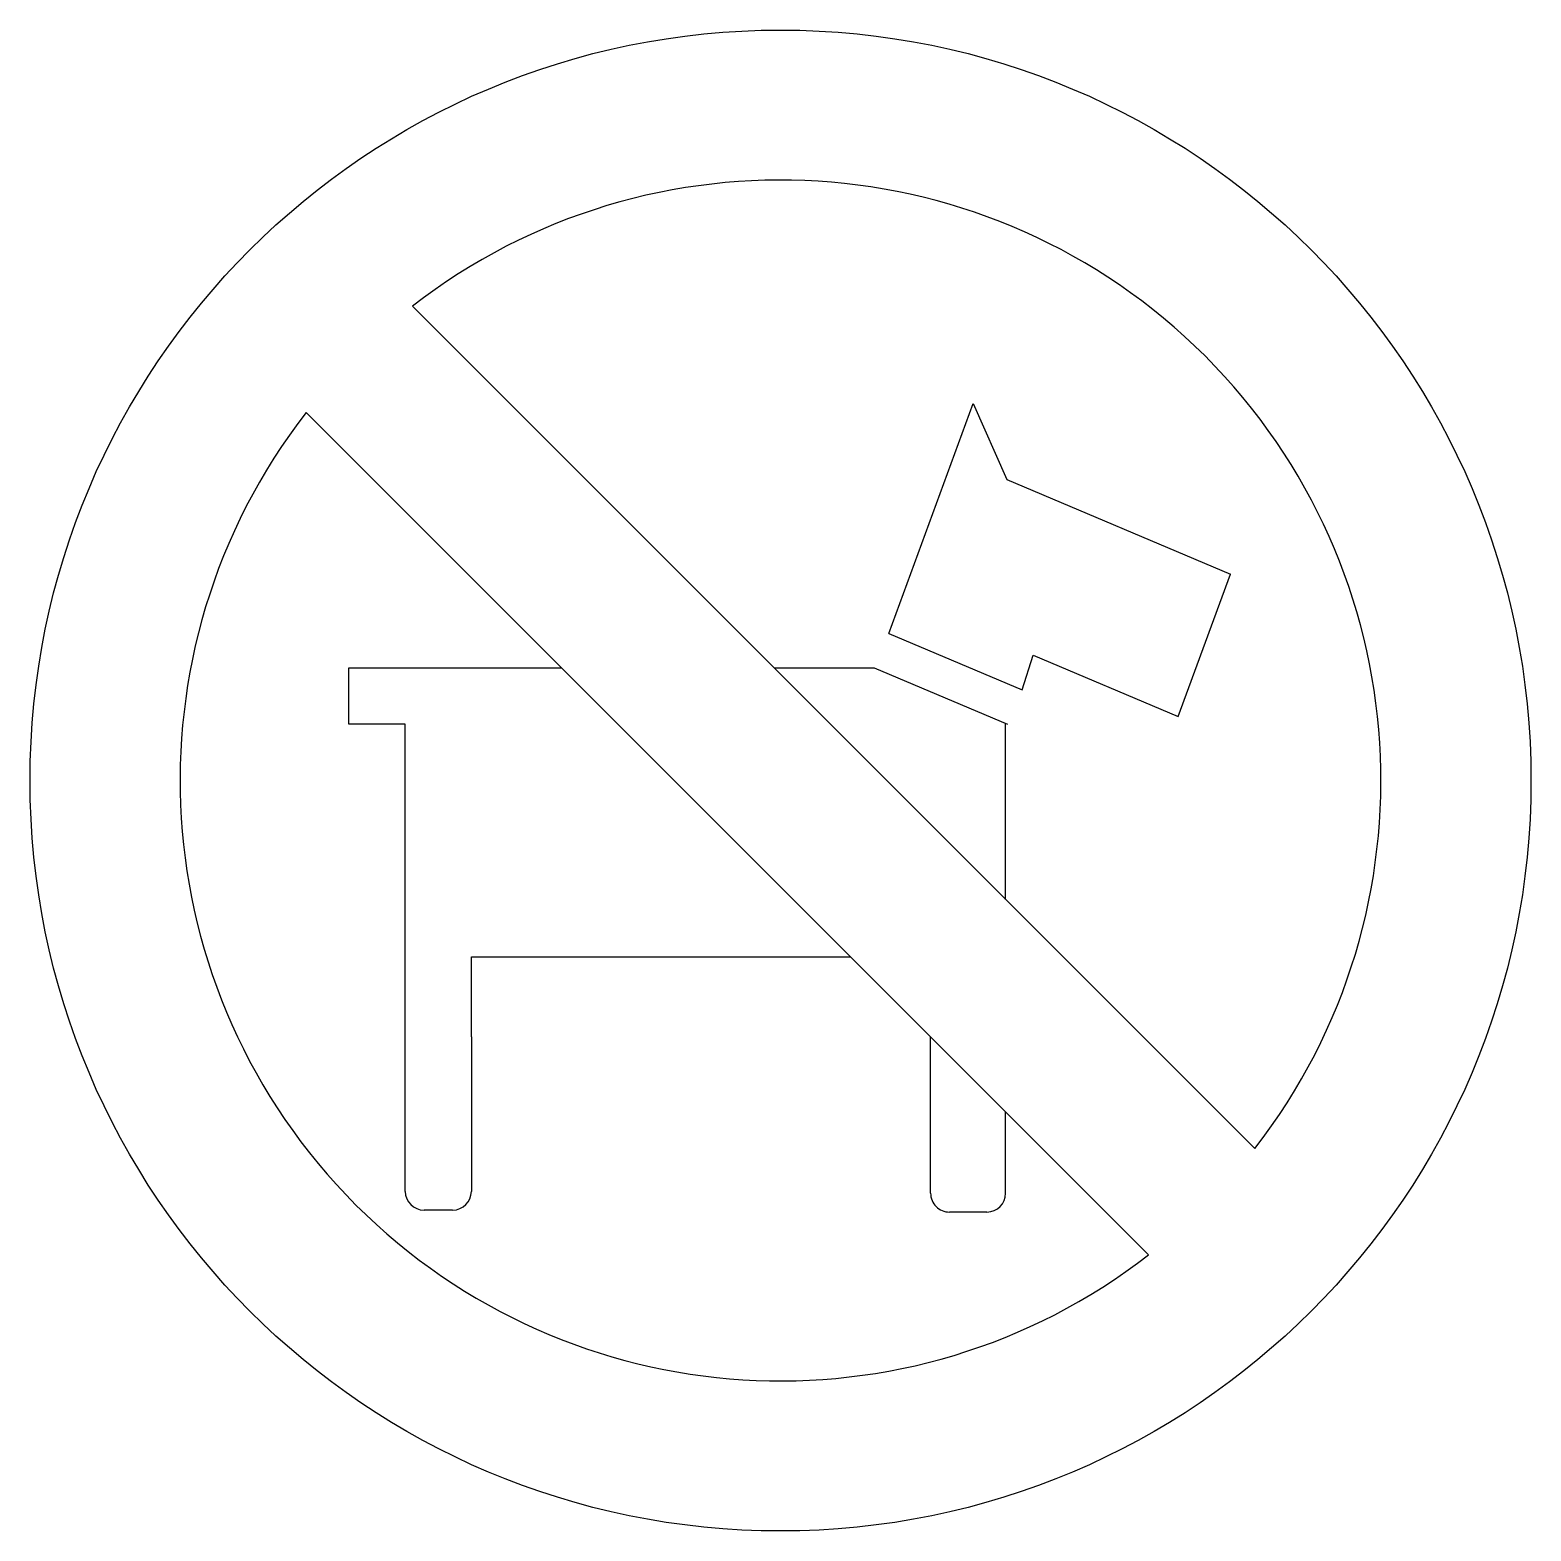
# Model space of a CAD drawing. Extents: x 0.1 to 80.1, y 0 to 80.
import ezdxf

# ---------------------------------------------------------------- set-up
doc = ezdxf.new("R2010")
doc.units = 0
doc.header["$LTSCALE"] = 50
doc.header["$MEASUREMENT"] = 0
doc.layers.get('0').update_dxf_attribs({"linetype": 'CONTINUOUS'})

msp = doc.modelspace()

# ---------------------------------------------------------------- linework, layer by layer
at = {"color": 0, "linetype": 'ByBlock'}
for p, q in [((20.49, 65.312), (65.39, 20.412)), ((45.891, 47.875), (50.386, 60.122)), ((50.386, 60.122), (52.179, 56.072)), ((14.833, 59.655), (59.733, 14.755)), ((52.179, 56.072), (64.092, 51.029)), ((61.307, 43.44), (64.092, 51.029)), ((45.891, 47.875), (52.986, 44.871)), ((52.986, 44.871), (53.587, 46.709)), ((53.587, 46.709), (61.307, 43.44)), ((17.112, 43.033), (17.112, 46.033)), ((17.112, 46.033), (28.455, 46.033)), ((39.768, 46.033), (45.112, 46.033)), ((45.112, 46.033), (52.206, 43.03)), ((20.112, 43.033), (17.112, 43.033)), ((20.112, 18.134), (20.112, 43.033)), ((52.112, 33.69), (52.112, 43.07)), ((23.634, 30.641), (43.865, 30.632)), ((23.634, 26.364), (23.634, 30.641)), ((23.634, 26.364), (23.634, 18.134)), ((48.112, 18.034), (48.113, 26.35)), ((52.112, 18.033), (52.112, 22.377)), ((22.634, 17.134), (21.112, 17.134)), ((51.112, 17.033), (49.112, 17.033))]:
    msp.add_line(p, q, dxfattribs=at)
msp.add_circle((40.112, 40.033), 40, dxfattribs=at)
for centre, radius, start, end in [((40.112, 40.033), 32, 322.18076, 127.81924), ((40.112, 40.033), 32, 142.18076, 307.81924), ((21.112, 18.134), 1, 180, 270), ((22.634, 18.134), 1, 270, 0), ((49.112, 18.033), 1, 179.99123, 270), ((51.112, 18.033), 1, 270, 0)]:
    msp.add_arc(centre, radius, start, end, dxfattribs=at)

doc.saveas('drawing.dxf')
